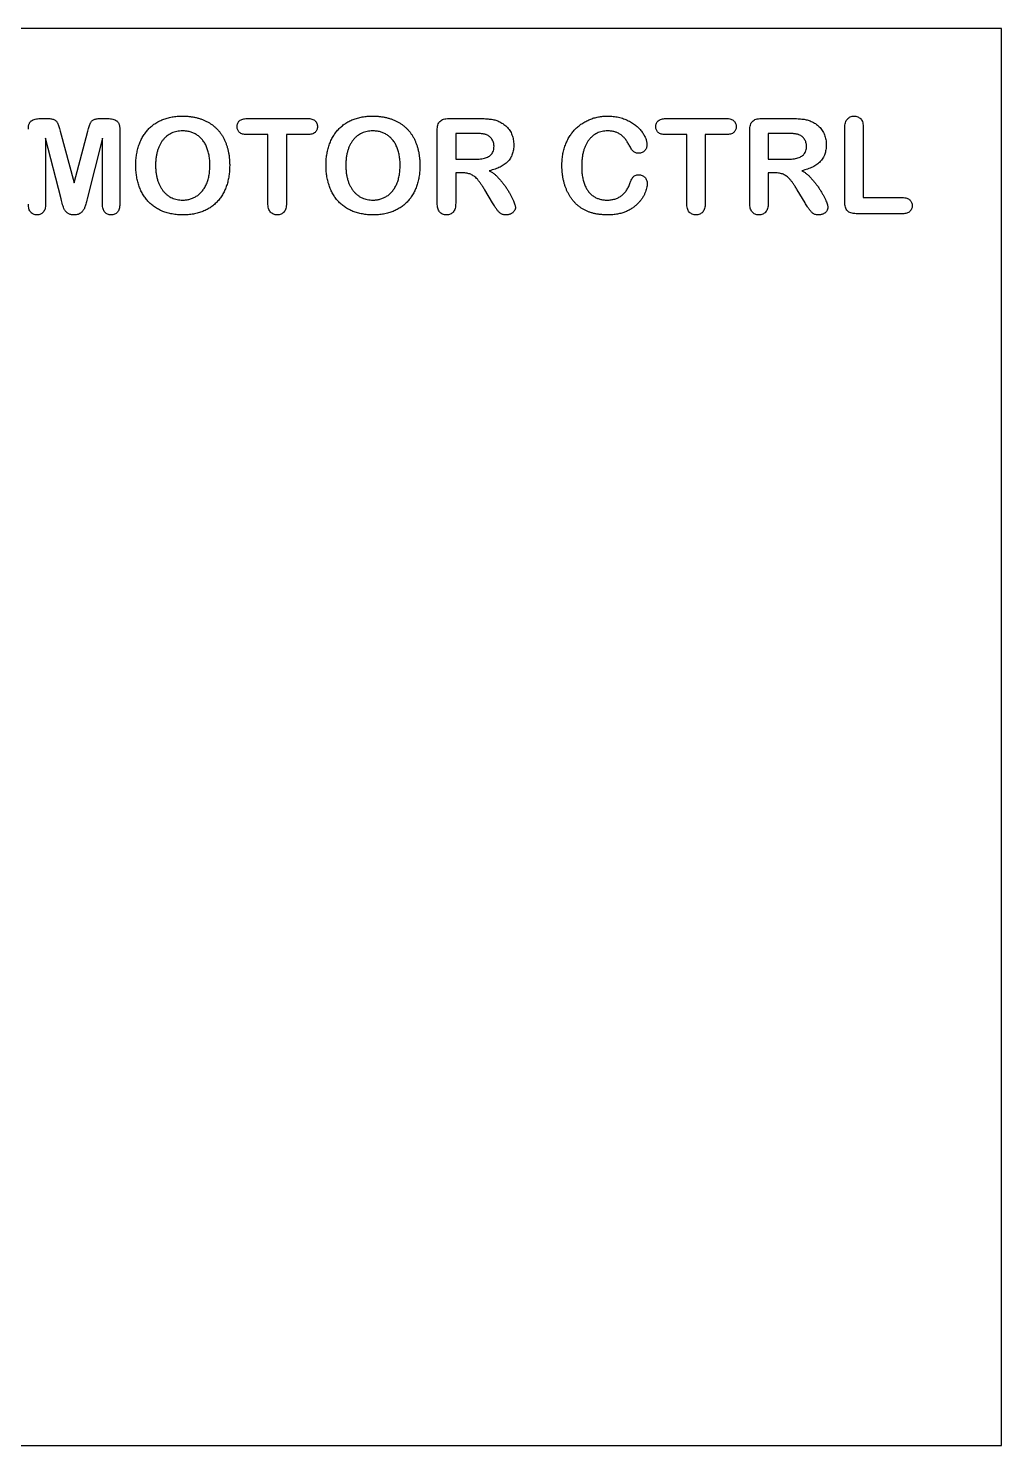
# Model space of a CAD drawing. Header units: millimetres. Extents: x -75 to 75, y -57 to 57.
# Drawn here: x -3.4 to 75.3, y -57.4 to 57.4 of the extents above; entities that cross this region are included whole.
import ezdxf

# ---------------------------------------------------------------- set-up
doc = ezdxf.new("R2010")
doc.units = ezdxf.units.MM

msp = doc.modelspace()

# ---------------------------------------------------------------- linework, layer by layer
at = {"color": 7, "linetype": 'Continuous', "lineweight": 25}
for p, q in [((75.35, 57.35), (-75.35, 57.35)), ((75.35, -57.35), (75.35, 57.35)), ((-2.49, 50.05), (-2.01, 50.05)), ((2.5, 50.05), (2.98, 50.05)), ((14.24, 50.05), (19.16, 50.05)), ((30.59, 50.05), (33.08, 50.05)), ((48.14, 50.05), (53.06, 50.05)), ((55.89, 50.05), (58.38, 50.05)), ((-2.05, 48.45), (-2.05, 43.13)), ((-0.8, 43.54), (-2.05, 48.45)), ((-0.88, 49.03), (0.25, 44.85)), ((0.25, 44.85), (1.36, 49.03)), ((2.55, 48.45), (1.3, 43.54)), ((2.55, 43.13), (2.55, 48.45)), ((3.95, 49.2), (3.95, 43.13)), ((15.95, 48.75), (14.24, 48.75)), ((15.95, 43.19), (15.95, 48.75)), ((17.45, 48.75), (17.45, 43.19)), ((19.16, 48.75), (17.45, 48.75)), ((29.65, 43.2), (29.65, 49.1)), ((31.15, 48.85), (31.15, 46.75)), ((32.58, 48.85), (31.15, 48.85)), ((49.85, 48.75), (48.14, 48.75)), ((49.85, 43.19), (49.85, 48.75)), ((51.35, 48.75), (51.35, 43.19)), ((53.06, 48.75), (51.35, 48.75)), ((54.95, 43.2), (54.95, 49.1)), ((56.45, 48.85), (56.45, 46.75)), ((57.88, 48.85), (56.45, 48.85)), ((62.65, 43.31), (62.65, 49.3)), ((64.15, 49.3), (64.15, 43.65)), ((31.15, 46.75), (32.53, 46.75)), ((56.45, 46.75), (57.83, 46.75)), ((31.15, 45.65), (31.15, 43.19)), ((31.69, 45.65), (31.15, 45.65)), ((56.45, 45.65), (56.45, 43.19)), ((56.99, 45.65), (56.45, 45.65)), ((34.13, 43.24), (33.5, 44.27)), ((59.43, 43.24), (58.8, 44.27)), ((64.15, 43.65), (67.33, 43.65)), ((67.33, 42.35), (63.57, 42.35)), ((-75.35, -57.35), (75.35, -57.35))]:
    msp.add_line(p, q, dxfattribs=at)
for points, knots in [([(-3.45, 49.2), (-3.45, 49.24), (-3.45, 49.31), (-3.44, 49.43), (-3.42, 49.53), (-3.39, 49.62), (-3.35, 49.7), (-3.31, 49.77), (-3.25, 49.83), (-3.17, 49.89), (-3.05, 49.96), (-2.88, 50.01), (-2.69, 50.04), (-2.56, 50.05), (-2.49, 50.05)], [0, 0, 0, 0, 0.080805, 0.155619, 0.224102, 0.288102, 0.345815, 0.401392, 0.454862, 0.507104, 0.615483, 0.731545, 0.859292, 1, 1, 1, 1]), ([(-2.01, 50.05), (-1.94, 50.05), (-1.82, 50.05), (-1.64, 50.04), (-1.5, 50.01), (-1.38, 49.98), (-1.29, 49.93), (-1.21, 49.87), (-1.14, 49.78), (-1.09, 49.69), (-1.04, 49.56), (-0.99, 49.41), (-0.93, 49.23), (-0.9, 49.1), (-0.88, 49.03)], [0, 0, 0, 0, 0.1156697, 0.2146056, 0.2965486, 0.3640367, 0.4225725, 0.4806742, 0.5392099, 0.6010305, 0.6737789, 0.7647779, 0.8736554, 1, 1, 1, 1]), ([(1.36, 49.03), (1.38, 49.1), (1.42, 49.23), (1.47, 49.41), (1.53, 49.56), (1.57, 49.69), (1.63, 49.78), (1.7, 49.87), (1.78, 49.93), (1.87, 49.98), (1.99, 50.01), (2.13, 50.04), (2.31, 50.05), (2.43, 50.05), (2.5, 50.05)], [0, 0, 0, 0, 0.125957, 0.2345, 0.325219, 0.397744, 0.45982, 0.518176, 0.576099, 0.634455, 0.702591, 0.785163, 0.884686, 1, 1, 1, 1]), ([(2.98, 50.05), (3.05, 50.05), (3.19, 50.04), (3.38, 50.01), (3.54, 49.96), (3.67, 49.89), (3.75, 49.83), (3.81, 49.77), (3.85, 49.7), (3.89, 49.62), (3.91, 49.53), (3.94, 49.43), (3.95, 49.31), (3.95, 49.24), (3.95, 49.2)], [0, 0, 0, 0, 0.141313, 0.269691, 0.385391, 0.493433, 0.545512, 0.599517, 0.654921, 0.712898, 0.776382, 0.844866, 0.919447, 1, 1, 1, 1]), ([(5.25, 46.27), (5.25, 46.42), (5.26, 46.7), (5.31, 47.12), (5.39, 47.52), (5.5, 47.9), (5.64, 48.26), (5.82, 48.6), (6.02, 48.9), (6.24, 49.18), (6.5, 49.42), (6.79, 49.64), (7.1, 49.83), (7.44, 49.98), (7.8, 50.1), (8.19, 50.19), (8.6, 50.24), (8.88, 50.25), (9.02, 50.25)], [0, 0, 0, 0, 0.070326, 0.138286, 0.203794, 0.267878, 0.330279, 0.39022, 0.448768, 0.506372, 0.563563, 0.621098, 0.679161, 0.738681, 0.800098, 0.863898, 0.930168, 1, 1, 1, 1]), ([(9.02, 50.25), (9.12, 50.25), (9.32, 50.25), (9.6, 50.22), (9.88, 50.18), (10.14, 50.13), (10.4, 50.06), (10.64, 49.98), (10.87, 49.88), (11.1, 49.76), (11.31, 49.64), (11.5, 49.5), (11.69, 49.34), (11.86, 49.17), (12.02, 48.99), (12.16, 48.8), (12.29, 48.59), (12.41, 48.37), (12.51, 48.14), (12.6, 47.9), (12.68, 47.65), (12.74, 47.39), (12.79, 47.13), (12.82, 46.85), (12.85, 46.56), (12.85, 46.36), (12.85, 46.26)], [0, 0, 0, 0, 0.047381, 0.092904, 0.137184, 0.180402, 0.222249, 0.263166, 0.303591, 0.343393, 0.382556, 0.421155, 0.459552, 0.497629, 0.535619, 0.573909, 0.612912, 0.652505, 0.692776, 0.733566, 0.77528, 0.817603, 0.861416, 0.906127, 0.952376, 1, 1, 1, 1]), ([(13.45, 49.4), (13.45, 49.45), (13.46, 49.54), (13.5, 49.67), (13.56, 49.78), (13.65, 49.88), (13.77, 49.96), (13.91, 50.01), (14.07, 50.04), (14.18, 50.05), (14.24, 50.05)], [0, 0, 0, 0, 0.124241, 0.239574, 0.349211, 0.461531, 0.578702, 0.704865, 0.843654, 1, 1, 1, 1]), ([(14.24, 48.75), (14.18, 48.75), (14.06, 48.75), (13.9, 48.79), (13.76, 48.84), (13.64, 48.92), (13.56, 49.02), (13.49, 49.13), (13.46, 49.26), (13.45, 49.35), (13.45, 49.4)], [0, 0, 0, 0, 0.162272, 0.304455, 0.431051, 0.548281, 0.660166, 0.76834, 0.880713, 1, 1, 1, 1]), ([(19.16, 50.05), (19.22, 50.05), (19.34, 50.05), (19.51, 50.01), (19.65, 49.96), (19.76, 49.87), (19.85, 49.78), (19.91, 49.66), (19.95, 49.53), (19.96, 49.44), (19.96, 49.4)], [0, 0, 0, 0, 0.163062, 0.306214, 0.433086, 0.549735, 0.661218, 0.769311, 0.880761, 1, 1, 1, 1]), ([(19.96, 49.4), (19.96, 49.35), (19.95, 49.26), (19.91, 49.13), (19.85, 49.02), (19.76, 48.92), (19.65, 48.84), (19.5, 48.79), (19.34, 48.75), (19.22, 48.75), (19.16, 48.75)], [0, 0, 0, 0, 0.1184645, 0.2304397, 0.3385271, 0.4505344, 0.5680545, 0.6950214, 0.8388474, 1, 1, 1, 1]), ([(20.65, 46.27), (20.65, 46.42), (20.66, 46.7), (20.71, 47.12), (20.79, 47.52), (20.9, 47.9), (21.04, 48.26), (21.22, 48.6), (21.42, 48.9), (21.64, 49.18), (21.9, 49.42), (22.19, 49.64), (22.5, 49.83), (22.84, 49.98), (23.2, 50.1), (23.59, 50.19), (24, 50.24), (24.28, 50.25), (24.42, 50.25)], [0, 0, 0, 0, 0.070326, 0.138286, 0.203794, 0.267878, 0.330279, 0.39022, 0.448768, 0.506372, 0.563563, 0.621098, 0.679161, 0.738681, 0.800098, 0.863898, 0.930168, 1, 1, 1, 1]), ([(24.42, 50.25), (24.52, 50.25), (24.72, 50.25), (25, 50.22), (25.28, 50.18), (25.54, 50.13), (25.8, 50.06), (26.04, 49.98), (26.27, 49.88), (26.5, 49.76), (26.71, 49.64), (26.9, 49.5), (27.09, 49.34), (27.26, 49.17), (27.42, 48.99), (27.56, 48.8), (27.69, 48.59), (27.81, 48.37), (27.91, 48.14), (28, 47.9), (28.08, 47.65), (28.14, 47.39), (28.19, 47.13), (28.22, 46.85), (28.25, 46.56), (28.25, 46.36), (28.25, 46.26)], [0, 0, 0, 0, 0.047381, 0.092904, 0.137184, 0.180402, 0.222249, 0.263166, 0.303591, 0.343393, 0.382556, 0.421155, 0.459552, 0.497629, 0.535619, 0.573909, 0.612912, 0.652505, 0.692776, 0.733566, 0.77528, 0.817603, 0.861416, 0.906127, 0.952376, 1, 1, 1, 1]), ([(29.65, 49.1), (29.65, 49.18), (29.66, 49.32), (29.7, 49.52), (29.77, 49.69), (29.87, 49.83), (30, 49.93), (30.17, 50), (30.37, 50.04), (30.51, 50.05), (30.59, 50.05)], [0, 0, 0, 0, 0.150567, 0.28252, 0.397354, 0.501854, 0.606159, 0.72046, 0.850439, 1, 1, 1, 1]), ([(33.08, 50.05), (33.17, 50.05), (33.33, 50.05), (33.56, 50.04), (33.77, 50.02), (33.96, 50), (34.14, 49.98), (34.31, 49.94), (34.48, 49.89), (34.58, 49.84), (34.63, 49.82)], [0, 0, 0, 0, 0.157891, 0.303939, 0.439345, 0.562157, 0.677737, 0.788039, 0.895434, 1, 1, 1, 1]), ([(34.63, 49.82), (34.69, 49.79), (34.81, 49.74), (34.98, 49.64), (35.13, 49.52), (35.28, 49.39), (35.41, 49.24), (35.53, 49.08), (35.63, 48.91), (35.71, 48.73), (35.77, 48.54), (35.82, 48.34), (35.84, 48.14), (35.85, 48), (35.85, 47.93)], [0, 0, 0, 0, 0.082592, 0.164226, 0.246594, 0.329087, 0.412065, 0.49419, 0.576621, 0.659854, 0.744124, 0.828291, 0.913484, 1, 1, 1, 1]), ([(39.75, 46.22), (39.75, 46.37), (39.76, 46.67), (39.81, 47.1), (39.89, 47.51), (40.02, 47.9), (40.17, 48.26), (40.35, 48.59), (40.56, 48.9), (40.8, 49.17), (41.07, 49.42), (41.36, 49.64), (41.67, 49.83), (42, 49.98), (42.34, 50.1), (42.7, 50.19), (43.07, 50.24), (43.32, 50.25), (43.45, 50.25)], [0, 0, 0, 0, 0.074505, 0.14539, 0.213117, 0.278617, 0.341813, 0.403443, 0.463501, 0.52331, 0.582458, 0.641055, 0.699407, 0.758524, 0.818232, 0.877891, 0.938443, 1, 1, 1, 1]), ([(43.45, 50.25), (43.53, 50.25), (43.68, 50.25), (43.9, 50.23), (44.12, 50.2), (44.34, 50.16), (44.54, 50.11), (44.74, 50.04), (44.93, 49.97), (45.12, 49.88), (45.3, 49.78), (45.46, 49.68), (45.62, 49.58), (45.77, 49.46), (45.9, 49.35), (46.03, 49.22), (46.14, 49.09), (46.24, 48.96), (46.34, 48.82), (46.41, 48.69), (46.48, 48.56), (46.54, 48.43), (46.58, 48.3), (46.61, 48.17), (46.63, 48.04), (46.63, 47.96), (46.63, 47.92)], [0, 0, 0, 0, 0.053529, 0.105744, 0.156826, 0.206887, 0.256081, 0.304331, 0.352537, 0.400088, 0.446834, 0.492099, 0.535821, 0.578345, 0.620111, 0.660505, 0.700198, 0.739393, 0.777399, 0.813365, 0.847806, 0.880516, 0.912073, 0.942153, 0.971401, 1, 1, 1, 1]), ([(47.35, 49.4), (47.35, 49.45), (47.36, 49.54), (47.4, 49.67), (47.46, 49.78), (47.55, 49.88), (47.67, 49.96), (47.81, 50.01), (47.97, 50.04), (48.08, 50.05), (48.14, 50.05)], [0, 0, 0, 0, 0.124241, 0.239574, 0.349211, 0.461531, 0.578702, 0.704865, 0.843654, 1, 1, 1, 1]), ([(48.14, 48.75), (48.08, 48.75), (47.96, 48.75), (47.8, 48.79), (47.66, 48.84), (47.54, 48.92), (47.46, 49.02), (47.39, 49.13), (47.36, 49.26), (47.35, 49.35), (47.35, 49.4)], [0, 0, 0, 0, 0.162272, 0.304455, 0.431051, 0.548281, 0.660166, 0.76834, 0.880713, 1, 1, 1, 1]), ([(53.06, 50.05), (53.12, 50.05), (53.24, 50.05), (53.41, 50.01), (53.55, 49.96), (53.66, 49.87), (53.75, 49.78), (53.81, 49.66), (53.85, 49.53), (53.86, 49.44), (53.86, 49.4)], [0, 0, 0, 0, 0.163062, 0.306214, 0.433086, 0.549735, 0.661218, 0.769311, 0.880761, 1, 1, 1, 1]), ([(53.86, 49.4), (53.86, 49.35), (53.85, 49.26), (53.81, 49.13), (53.75, 49.02), (53.66, 48.92), (53.55, 48.84), (53.4, 48.79), (53.24, 48.75), (53.12, 48.75), (53.06, 48.75)], [0, 0, 0, 0, 0.118465, 0.23044, 0.338527, 0.450534, 0.568055, 0.695021, 0.838847, 1, 1, 1, 1]), ([(54.95, 49.1), (54.95, 49.18), (54.96, 49.32), (55, 49.52), (55.07, 49.69), (55.17, 49.83), (55.3, 49.93), (55.47, 50), (55.67, 50.04), (55.81, 50.05), (55.89, 50.05)], [0, 0, 0, 0, 0.150567, 0.28252, 0.397354, 0.501854, 0.606159, 0.72046, 0.850439, 1, 1, 1, 1]), ([(58.38, 50.05), (58.47, 50.05), (58.63, 50.05), (58.86, 50.04), (59.07, 50.02), (59.26, 50), (59.44, 49.98), (59.61, 49.94), (59.78, 49.89), (59.88, 49.84), (59.93, 49.82)], [0, 0, 0, 0, 0.157891, 0.303939, 0.439345, 0.562157, 0.677737, 0.788039, 0.895434, 1, 1, 1, 1]), ([(59.93, 49.82), (59.99, 49.79), (60.11, 49.74), (60.28, 49.64), (60.43, 49.52), (60.58, 49.39), (60.71, 49.24), (60.83, 49.08), (60.93, 48.91), (61.01, 48.73), (61.07, 48.54), (61.12, 48.34), (61.14, 48.14), (61.15, 48), (61.15, 47.93)], [0, 0, 0, 0, 0.082592, 0.164226, 0.246594, 0.329087, 0.412065, 0.49419, 0.576621, 0.659854, 0.744124, 0.828291, 0.913484, 1, 1, 1, 1]), ([(62.65, 49.3), (62.65, 49.37), (62.66, 49.51), (62.69, 49.71), (62.76, 49.88), (62.85, 50.01), (62.96, 50.12), (63.09, 50.2), (63.24, 50.24), (63.34, 50.25), (63.39, 50.25)], [0, 0, 0, 0, 0.164028, 0.308898, 0.436927, 0.555089, 0.666891, 0.774722, 0.883763, 1, 1, 1, 1]), ([(63.39, 50.25), (63.45, 50.25), (63.55, 50.24), (63.7, 50.2), (63.83, 50.12), (63.95, 50.02), (64.04, 49.88), (64.11, 49.71), (64.14, 49.51), (64.15, 49.37), (64.15, 49.3)], [0, 0, 0, 0, 0.117206, 0.227639, 0.335766, 0.446489, 0.563783, 0.691981, 0.835377, 1, 1, 1, 1]), ([(9.02, 49.05), (8.95, 49.05), (8.8, 49.04), (8.57, 49.01), (8.36, 48.95), (8.15, 48.87), (7.96, 48.77), (7.78, 48.65), (7.62, 48.51), (7.47, 48.35), (7.33, 48.16), (7.21, 47.95), (7.1, 47.72), (7.01, 47.47), (6.94, 47.19), (6.89, 46.9), (6.86, 46.59), (6.85, 46.38), (6.85, 46.27)], [0, 0, 0, 0, 0.057931, 0.114496, 0.169875, 0.224704, 0.279284, 0.333437, 0.388431, 0.443857, 0.501251, 0.561945, 0.626059, 0.694164, 0.765773, 0.840522, 0.918469, 1, 1, 1, 1]), ([(11.25, 46.27), (11.25, 46.41), (11.24, 46.68), (11.19, 47.07), (11.1, 47.43), (11, 47.71), (10.91, 47.92), (10.83, 48.06), (10.74, 48.2), (10.64, 48.32), (10.54, 48.44), (10.43, 48.55), (10.32, 48.64), (10.15, 48.76), (9.93, 48.87), (9.65, 48.98), (9.34, 49.04), (9.13, 49.05), (9.02, 49.05)], [0, 0, 0, 0, 0.103985, 0.20134, 0.293363, 0.381131, 0.423258, 0.464531, 0.504255, 0.543094, 0.58142, 0.618845, 0.656464, 0.693922, 0.768612, 0.843449, 0.920068, 1, 1, 1, 1]), ([(24.42, 49.05), (24.35, 49.05), (24.2, 49.04), (23.97, 49.01), (23.76, 48.95), (23.55, 48.87), (23.36, 48.77), (23.18, 48.65), (23.02, 48.51), (22.87, 48.35), (22.73, 48.16), (22.61, 47.95), (22.5, 47.72), (22.41, 47.47), (22.34, 47.19), (22.29, 46.9), (22.26, 46.59), (22.25, 46.38), (22.25, 46.27)], [0, 0, 0, 0, 0.057931, 0.114496, 0.169875, 0.224704, 0.279284, 0.333437, 0.388431, 0.443857, 0.501251, 0.561945, 0.626059, 0.694164, 0.765773, 0.840522, 0.918469, 1, 1, 1, 1]), ([(26.65, 46.27), (26.65, 46.41), (26.64, 46.68), (26.59, 47.07), (26.5, 47.43), (26.4, 47.71), (26.31, 47.92), (26.23, 48.06), (26.14, 48.2), (26.04, 48.32), (25.94, 48.44), (25.83, 48.55), (25.72, 48.64), (25.55, 48.76), (25.33, 48.87), (25.05, 48.98), (24.74, 49.04), (24.53, 49.05), (24.42, 49.05)], [0, 0, 0, 0, 0.103985, 0.20134, 0.293363, 0.381131, 0.423258, 0.464531, 0.504255, 0.543094, 0.58142, 0.618845, 0.656464, 0.693922, 0.768612, 0.843449, 0.920068, 1, 1, 1, 1]), ([(33.64, 48.74), (33.62, 48.75), (33.56, 48.77), (33.47, 48.79), (33.36, 48.81), (33.23, 48.82), (33.09, 48.84), (32.93, 48.84), (32.76, 48.85), (32.64, 48.85), (32.58, 48.85)], [0, 0, 0, 0, 0.075159, 0.163378, 0.266297, 0.383318, 0.514253, 0.660795, 0.8232, 1, 1, 1, 1]), ([(34.25, 47.81), (34.25, 47.86), (34.25, 47.97), (34.21, 48.11), (34.16, 48.25), (34.09, 48.37), (34, 48.49), (33.9, 48.59), (33.78, 48.67), (33.69, 48.71), (33.64, 48.74)], [0, 0, 0, 0, 0.13182, 0.25825, 0.380206, 0.503359, 0.625641, 0.747872, 0.871018, 1, 1, 1, 1]), ([(43.46, 49.05), (43.38, 49.05), (43.23, 49.04), (43, 49.01), (42.79, 48.95), (42.59, 48.87), (42.4, 48.76), (42.23, 48.63), (42.07, 48.48), (41.92, 48.31), (41.78, 48.11), (41.67, 47.89), (41.57, 47.66), (41.49, 47.4), (41.42, 47.12), (41.38, 46.83), (41.36, 46.51), (41.35, 46.3), (41.35, 46.19)], [0, 0, 0, 0, 0.058545, 0.115013, 0.169587, 0.222731, 0.276314, 0.330118, 0.385279, 0.442791, 0.502267, 0.563316, 0.626746, 0.693334, 0.763789, 0.838279, 0.916924, 1, 1, 1, 1]), ([(45.2, 47.89), (45.15, 47.98), (45.05, 48.16), (44.88, 48.4), (44.69, 48.6), (44.49, 48.76), (44.26, 48.89), (44.02, 48.99), (43.74, 49.04), (43.56, 49.05), (43.46, 49.05)], [0, 0, 0, 0, 0.142604, 0.275111, 0.398635, 0.514745, 0.628616, 0.746036, 0.86878, 1, 1, 1, 1]), ([(58.94, 48.74), (58.92, 48.75), (58.86, 48.77), (58.77, 48.79), (58.66, 48.81), (58.53, 48.82), (58.39, 48.84), (58.23, 48.84), (58.06, 48.85), (57.94, 48.85), (57.88, 48.85)], [0, 0, 0, 0, 0.075159, 0.163378, 0.266297, 0.383318, 0.514253, 0.660795, 0.8232, 1, 1, 1, 1]), ([(59.55, 47.81), (59.55, 47.86), (59.55, 47.97), (59.51, 48.11), (59.46, 48.25), (59.39, 48.37), (59.3, 48.49), (59.2, 48.59), (59.08, 48.67), (58.99, 48.71), (58.94, 48.74)], [0, 0, 0, 0, 0.13182, 0.25825, 0.380206, 0.503359, 0.625641, 0.747872, 0.871018, 1, 1, 1, 1]), ([(32.53, 46.75), (32.62, 46.75), (32.79, 46.75), (33.04, 46.77), (33.26, 46.8), (33.46, 46.84), (33.65, 46.9), (33.8, 46.97), (33.94, 47.06), (34.05, 47.17), (34.14, 47.3), (34.21, 47.45), (34.24, 47.63), (34.25, 47.75), (34.25, 47.81)], [0, 0, 0, 0, 0.116004, 0.22342, 0.320583, 0.409966, 0.491045, 0.566273, 0.636247, 0.703392, 0.770177, 0.84071, 0.916405, 1, 1, 1, 1]), ([(35.85, 47.93), (35.85, 47.86), (35.85, 47.73), (35.82, 47.53), (35.78, 47.34), (35.73, 47.16), (35.66, 46.99), (35.58, 46.84), (35.48, 46.69), (35.36, 46.56), (35.23, 46.43), (35.08, 46.32), (34.92, 46.21), (34.74, 46.12), (34.55, 46.03), (34.33, 45.96), (34.11, 45.88), (33.95, 45.85), (33.87, 45.83)], [0, 0, 0, 0, 0.065946, 0.128839, 0.189023, 0.247528, 0.304161, 0.360053, 0.41489, 0.470686, 0.527397, 0.585541, 0.64665, 0.710237, 0.776949, 0.847579, 0.92163, 1, 1, 1, 1]), ([(45.99, 47.24), (45.94, 47.24), (45.85, 47.25), (45.73, 47.27), (45.62, 47.32), (45.53, 47.39), (45.45, 47.48), (45.37, 47.59), (45.28, 47.73), (45.23, 47.83), (45.2, 47.89)], [0, 0, 0, 0, 0.129504, 0.245524, 0.349027, 0.445511, 0.551269, 0.678784, 0.827777, 1, 1, 1, 1]), ([(46.63, 47.92), (46.63, 47.88), (46.63, 47.79), (46.59, 47.66), (46.53, 47.55), (46.45, 47.44), (46.35, 47.36), (46.24, 47.29), (46.11, 47.25), (46.03, 47.24), (45.99, 47.24)], [0, 0, 0, 0, 0.12565, 0.247772, 0.372489, 0.502404, 0.631547, 0.75379, 0.87435, 1, 1, 1, 1]), ([(57.83, 46.75), (57.92, 46.75), (58.09, 46.75), (58.34, 46.77), (58.56, 46.8), (58.76, 46.84), (58.95, 46.9), (59.1, 46.97), (59.24, 47.06), (59.35, 47.17), (59.44, 47.3), (59.51, 47.45), (59.54, 47.63), (59.55, 47.75), (59.55, 47.81)], [0, 0, 0, 0, 0.116004, 0.22342, 0.320583, 0.409966, 0.491045, 0.566273, 0.636247, 0.703392, 0.770177, 0.84071, 0.916405, 1, 1, 1, 1]), ([(61.15, 47.93), (61.15, 47.86), (61.15, 47.73), (61.12, 47.53), (61.08, 47.34), (61.03, 47.16), (60.96, 46.99), (60.88, 46.84), (60.78, 46.69), (60.66, 46.56), (60.53, 46.43), (60.38, 46.32), (60.22, 46.21), (60.04, 46.12), (59.85, 46.03), (59.63, 45.96), (59.41, 45.88), (59.25, 45.85), (59.17, 45.83)], [0, 0, 0, 0, 0.065946, 0.128839, 0.189023, 0.247528, 0.304161, 0.360053, 0.41489, 0.470686, 0.527397, 0.585541, 0.64665, 0.710237, 0.776949, 0.847579, 0.92163, 1, 1, 1, 1]), ([(9.05, 42.25), (8.91, 42.25), (8.62, 42.26), (8.2, 42.32), (7.8, 42.41), (7.43, 42.53), (7.08, 42.7), (6.76, 42.89), (6.48, 43.11), (6.22, 43.36), (5.99, 43.65), (5.8, 43.96), (5.62, 44.29), (5.49, 44.65), (5.38, 45.03), (5.31, 45.43), (5.26, 45.85), (5.25, 46.13), (5.25, 46.27)], [0, 0, 0, 0, 0.070631, 0.138272, 0.202996, 0.265766, 0.32667, 0.385513, 0.443075, 0.500381, 0.557823, 0.616, 0.67555, 0.737189, 0.800657, 0.865406, 0.931631, 1, 1, 1, 1]), ([(6.85, 46.27), (6.85, 46.16), (6.86, 45.95), (6.89, 45.64), (6.94, 45.34), (7.01, 45.06), (7.1, 44.8), (7.21, 44.57), (7.34, 44.35), (7.48, 44.16), (7.64, 43.99), (7.81, 43.85), (7.99, 43.72), (8.18, 43.62), (8.38, 43.55), (8.59, 43.49), (8.82, 43.46), (8.97, 43.45), (9.05, 43.45)], [0, 0, 0, 0, 0.081273, 0.159004, 0.23357, 0.305398, 0.373868, 0.438553, 0.500211, 0.559287, 0.616472, 0.671316, 0.72554, 0.779084, 0.832715, 0.887016, 0.942804, 1, 1, 1, 1]), ([(9.05, 43.45), (9.14, 43.45), (9.34, 43.46), (9.62, 43.52), (9.9, 43.62), (10.11, 43.73), (10.27, 43.83), (10.39, 43.93), (10.5, 44.03), (10.6, 44.14), (10.7, 44.27), (10.79, 44.4), (10.88, 44.54), (10.95, 44.7), (11.02, 44.86), (11.09, 45.04), (11.13, 45.22), (11.18, 45.41), (11.21, 45.61), (11.23, 45.83), (11.25, 46.05), (11.25, 46.2), (11.25, 46.27)], [0, 0, 0, 0, 0.073428, 0.144679, 0.215804, 0.287769, 0.324117, 0.361116, 0.398418, 0.436289, 0.475227, 0.515125, 0.556487, 0.59949, 0.643783, 0.6894, 0.73643, 0.785257, 0.835932, 0.888598, 0.942992, 1, 1, 1, 1]), ([(12.85, 46.26), (12.85, 46.11), (12.84, 45.83), (12.8, 45.41), (12.72, 45.01), (12.61, 44.63), (12.48, 44.28), (12.31, 43.94), (12.11, 43.64), (11.88, 43.35), (11.62, 43.1), (11.34, 42.88), (11.02, 42.69), (10.68, 42.53), (10.31, 42.4), (9.91, 42.32), (9.49, 42.26), (9.2, 42.25), (9.05, 42.25)], [0, 0, 0, 0, 0.0699813, 0.1373114, 0.2019237, 0.2647099, 0.3255199, 0.3846114, 0.4429457, 0.5008351, 0.5584132, 0.6162686, 0.6746543, 0.7347704, 0.7967752, 0.8612537, 0.9287615, 1, 1, 1, 1]), ([(24.45, 42.25), (24.31, 42.25), (24.02, 42.26), (23.6, 42.32), (23.2, 42.41), (22.83, 42.53), (22.48, 42.7), (22.16, 42.89), (21.88, 43.11), (21.62, 43.36), (21.39, 43.65), (21.2, 43.96), (21.02, 44.29), (20.89, 44.65), (20.78, 45.03), (20.71, 45.43), (20.66, 45.85), (20.65, 46.13), (20.65, 46.27)], [0, 0, 0, 0, 0.070631, 0.138272, 0.202996, 0.265766, 0.32667, 0.385513, 0.443075, 0.500381, 0.557823, 0.616, 0.67555, 0.737189, 0.800657, 0.865406, 0.931631, 1, 1, 1, 1]), ([(22.25, 46.27), (22.25, 46.16), (22.26, 45.95), (22.29, 45.64), (22.34, 45.34), (22.41, 45.06), (22.5, 44.8), (22.61, 44.57), (22.74, 44.35), (22.88, 44.16), (23.04, 43.99), (23.21, 43.85), (23.39, 43.72), (23.58, 43.62), (23.78, 43.55), (23.99, 43.49), (24.22, 43.46), (24.37, 43.45), (24.45, 43.45)], [0, 0, 0, 0, 0.081273, 0.159004, 0.23357, 0.305398, 0.373868, 0.438553, 0.500211, 0.559287, 0.616472, 0.671316, 0.72554, 0.779084, 0.832715, 0.887016, 0.942804, 1, 1, 1, 1]), ([(24.45, 43.45), (24.54, 43.45), (24.74, 43.46), (25.02, 43.52), (25.3, 43.62), (25.51, 43.73), (25.67, 43.83), (25.79, 43.93), (25.9, 44.03), (26, 44.14), (26.1, 44.27), (26.19, 44.4), (26.28, 44.54), (26.35, 44.7), (26.42, 44.86), (26.49, 45.04), (26.53, 45.22), (26.58, 45.41), (26.61, 45.61), (26.63, 45.83), (26.65, 46.05), (26.65, 46.2), (26.65, 46.27)], [0, 0, 0, 0, 0.073428, 0.144679, 0.215804, 0.287769, 0.324117, 0.361116, 0.398418, 0.436289, 0.475227, 0.515125, 0.556487, 0.59949, 0.643783, 0.6894, 0.73643, 0.785257, 0.835932, 0.888598, 0.942992, 1, 1, 1, 1]), ([(28.25, 46.26), (28.25, 46.11), (28.24, 45.83), (28.2, 45.41), (28.12, 45.01), (28.01, 44.63), (27.88, 44.28), (27.71, 43.94), (27.51, 43.64), (27.28, 43.35), (27.02, 43.1), (26.74, 42.88), (26.42, 42.69), (26.08, 42.53), (25.71, 42.4), (25.31, 42.32), (24.89, 42.26), (24.6, 42.25), (24.45, 42.25)], [0, 0, 0, 0, 0.069981, 0.137311, 0.201924, 0.26471, 0.32552, 0.384611, 0.442946, 0.500835, 0.558413, 0.616269, 0.674654, 0.73477, 0.796775, 0.861254, 0.928761, 1, 1, 1, 1]), ([(40.71, 43.33), (40.66, 43.4), (40.56, 43.52), (40.42, 43.72), (40.3, 43.93), (40.18, 44.15), (40.08, 44.38), (39.99, 44.62), (39.92, 44.87), (39.86, 45.12), (39.81, 45.39), (39.78, 45.66), (39.75, 45.93), (39.75, 46.12), (39.75, 46.22)], [0, 0, 0, 0, 0.077465, 0.155267, 0.234286, 0.31447, 0.395866, 0.478082, 0.560751, 0.645146, 0.73117, 0.818424, 0.908332, 1, 1, 1, 1]), ([(41.35, 46.19), (41.35, 46.11), (41.35, 45.96), (41.36, 45.75), (41.38, 45.54), (41.41, 45.35), (41.45, 45.16), (41.49, 44.99), (41.54, 44.82), (41.6, 44.66), (41.67, 44.51), (41.74, 44.37), (41.82, 44.25), (41.91, 44.13), (42, 44.02), (42.1, 43.92), (42.21, 43.83), (42.36, 43.72), (42.56, 43.61), (42.82, 43.52), (43.11, 43.46), (43.31, 43.45), (43.41, 43.45)], [0, 0, 0, 0, 0.058079, 0.113394, 0.166879, 0.217804, 0.266602, 0.313546, 0.358313, 0.401827, 0.443509, 0.483907, 0.522846, 0.560589, 0.597505, 0.634002, 0.669781, 0.70536, 0.77645, 0.848005, 0.922025, 1, 1, 1, 1]), ([(33.5, 44.27), (33.45, 44.36), (33.35, 44.53), (33.19, 44.76), (33.05, 44.96), (32.91, 45.13), (32.78, 45.27), (32.65, 45.38), (32.51, 45.47), (32.37, 45.54), (32.22, 45.59), (32.06, 45.63), (31.88, 45.65), (31.76, 45.65), (31.69, 45.65)], [0, 0, 0, 0, 0.129103, 0.244142, 0.345681, 0.434139, 0.512613, 0.584888, 0.651442, 0.713465, 0.776088, 0.844028, 0.918682, 1, 1, 1, 1]), ([(33.87, 45.83), (33.94, 45.79), (34.08, 45.71), (34.29, 45.56), (34.48, 45.39), (34.67, 45.18), (34.86, 44.97), (35.03, 44.75), (35.2, 44.51), (35.35, 44.28), (35.49, 44.05), (35.62, 43.82), (35.73, 43.61), (35.82, 43.41), (35.89, 43.24), (35.94, 43.09), (35.98, 42.97), (35.98, 42.9), (35.99, 42.87)], [0, 0, 0, 0, 0.0646962, 0.1319188, 0.2029703, 0.2777605, 0.3545395, 0.4310151, 0.507401, 0.5835155, 0.6571324, 0.7258868, 0.789877, 0.8490169, 0.9011455, 0.9433441, 0.9763195, 1, 1, 1, 1]), ([(43.41, 43.45), (43.46, 43.45), (43.57, 43.45), (43.73, 43.47), (43.88, 43.5), (44.03, 43.53), (44.17, 43.58), (44.3, 43.64), (44.43, 43.71), (44.55, 43.79), (44.66, 43.88), (44.77, 43.98), (44.87, 44.09), (44.96, 44.21), (45.04, 44.34), (45.12, 44.48), (45.19, 44.63), (45.23, 44.74), (45.25, 44.79)], [0, 0, 0, 0, 0.067528, 0.132859, 0.195571, 0.257351, 0.317159, 0.376451, 0.435151, 0.493965, 0.552841, 0.612306, 0.672706, 0.734094, 0.79715, 0.862714, 0.93023, 1, 1, 1, 1]), ([(46.65, 44.8), (46.65, 44.74), (46.65, 44.61), (46.61, 44.42), (46.55, 44.21), (46.47, 44), (46.37, 43.79), (46.24, 43.58), (46.08, 43.37), (45.9, 43.17), (45.69, 42.97), (45.46, 42.79), (45.19, 42.64), (44.9, 42.5), (44.59, 42.39), (44.24, 42.31), (43.87, 42.26), (43.62, 42.25), (43.49, 42.25)], [0, 0, 0, 0, 0.041483, 0.085652, 0.132259, 0.182154, 0.23476, 0.289613, 0.347798, 0.409181, 0.472952, 0.538097, 0.606611, 0.677903, 0.752531, 0.830443, 0.912931, 1, 1, 1, 1]), ([(45.25, 44.79), (45.27, 44.84), (45.3, 44.94), (45.36, 45.07), (45.43, 45.19), (45.5, 45.3), (45.58, 45.39), (45.69, 45.45), (45.83, 45.49), (45.92, 45.49), (45.98, 45.49)], [0, 0, 0, 0, 0.143533, 0.27728, 0.40012, 0.51493, 0.625576, 0.739029, 0.861548, 1, 1, 1, 1]), ([(45.98, 45.49), (46.02, 45.49), (46.11, 45.49), (46.24, 45.45), (46.35, 45.39), (46.46, 45.3), (46.55, 45.19), (46.61, 45.07), (46.65, 44.94), (46.65, 44.85), (46.65, 44.8)], [0, 0, 0, 0, 0.125006, 0.245889, 0.366954, 0.493336, 0.619717, 0.742738, 0.867787, 1, 1, 1, 1]), ([(58.8, 44.27), (58.75, 44.36), (58.65, 44.53), (58.49, 44.76), (58.35, 44.96), (58.21, 45.13), (58.08, 45.27), (57.95, 45.38), (57.81, 45.47), (57.67, 45.54), (57.52, 45.59), (57.36, 45.63), (57.18, 45.65), (57.06, 45.65), (56.99, 45.65)], [0, 0, 0, 0, 0.129103, 0.244142, 0.345681, 0.434139, 0.512613, 0.584888, 0.651442, 0.713465, 0.776088, 0.844028, 0.918682, 1, 1, 1, 1]), ([(59.17, 45.83), (59.24, 45.79), (59.38, 45.71), (59.59, 45.56), (59.78, 45.39), (59.97, 45.18), (60.16, 44.97), (60.33, 44.75), (60.5, 44.51), (60.65, 44.28), (60.79, 44.05), (60.92, 43.82), (61.03, 43.61), (61.12, 43.41), (61.19, 43.24), (61.24, 43.09), (61.28, 42.97), (61.28, 42.9), (61.29, 42.87)], [0, 0, 0, 0, 0.0646962, 0.1319188, 0.2029703, 0.2777605, 0.3545395, 0.4310151, 0.507401, 0.5835155, 0.6571324, 0.7258868, 0.789877, 0.8490169, 0.9011455, 0.9433441, 0.9763195, 1, 1, 1, 1]), ([(67.33, 43.65), (67.38, 43.65), (67.5, 43.65), (67.66, 43.61), (67.8, 43.55), (67.91, 43.47), (68, 43.37), (68.07, 43.25), (68.1, 43.13), (68.11, 43.04), (68.11, 43)], [0, 0, 0, 0, 0.155034, 0.29564, 0.422721, 0.544076, 0.659398, 0.770688, 0.882761, 1, 1, 1, 1]), ([(-2.75, 42.25), (-2.8, 42.25), (-2.9, 42.26), (-3.03, 42.3), (-3.16, 42.37), (-3.26, 42.47), (-3.35, 42.59), (-3.41, 42.75), (-3.44, 42.93), (-3.45, 43.06), (-3.45, 43.13)], [0, 0, 0, 0, 0.116425, 0.226017, 0.333678, 0.445392, 0.563374, 0.69113, 0.835724, 1, 1, 1, 1]), ([(-2.05, 43.13), (-2.05, 43.06), (-2.06, 42.93), (-2.09, 42.75), (-2.15, 42.6), (-2.24, 42.47), (-2.34, 42.37), (-2.46, 42.3), (-2.6, 42.26), (-2.7, 42.25), (-2.75, 42.25)], [0, 0, 0, 0, 0.162953, 0.305184, 0.433733, 0.550765, 0.662407, 0.769808, 0.880859, 1, 1, 1, 1]), ([(0.25, 42.25), (0.21, 42.25), (0.12, 42.25), (0, 42.28), (-0.12, 42.31), (-0.22, 42.36), (-0.31, 42.43), (-0.39, 42.5), (-0.46, 42.58), (-0.54, 42.7), (-0.61, 42.87), (-0.68, 43.08), (-0.74, 43.31), (-0.78, 43.46), (-0.8, 43.54)], [0, 0, 0, 0, 0.072411, 0.139804, 0.203274, 0.265267, 0.325671, 0.38345, 0.441292, 0.498371, 0.61552, 0.738421, 0.866936, 1, 1, 1, 1]), ([(1.3, 43.54), (1.29, 43.47), (1.25, 43.33), (1.2, 43.14), (1.15, 42.98), (1.11, 42.84), (1.06, 42.73), (1, 42.62), (0.92, 42.53), (0.82, 42.43), (0.71, 42.35), (0.57, 42.29), (0.42, 42.26), (0.31, 42.25), (0.25, 42.25)], [0, 0, 0, 0, 0.125091, 0.232348, 0.322388, 0.395239, 0.459735, 0.525818, 0.594462, 0.66752, 0.742242, 0.820751, 0.90581, 1, 1, 1, 1]), ([(3.24, 42.25), (3.19, 42.25), (3.1, 42.26), (2.96, 42.3), (2.84, 42.37), (2.74, 42.47), (2.65, 42.6), (2.59, 42.75), (2.56, 42.93), (2.55, 43.06), (2.55, 43.13)], [0, 0, 0, 0, 0.115307, 0.223823, 0.331133, 0.443787, 0.561881, 0.692047, 0.835569, 1, 1, 1, 1]), ([(3.95, 43.13), (3.95, 43.06), (3.94, 42.93), (3.91, 42.75), (3.85, 42.59), (3.76, 42.47), (3.66, 42.37), (3.53, 42.3), (3.39, 42.26), (3.29, 42.25), (3.24, 42.25)], [0, 0, 0, 0, 0.16169, 0.303884, 0.43126, 0.548261, 0.659046, 0.767479, 0.879673, 1, 1, 1, 1]), ([(16.7, 42.25), (16.65, 42.25), (16.55, 42.26), (16.4, 42.31), (16.27, 42.38), (16.15, 42.48), (16.06, 42.62), (16, 42.79), (15.95, 42.98), (15.95, 43.12), (15.95, 43.19)], [0, 0, 0, 0, 0.117074, 0.227363, 0.33586, 0.447534, 0.565835, 0.693649, 0.837388, 1, 1, 1, 1]), ([(17.45, 43.19), (17.45, 43.12), (17.44, 42.98), (17.41, 42.78), (17.34, 42.61), (17.25, 42.48), (17.14, 42.38), (17.01, 42.3), (16.86, 42.26), (16.76, 42.25), (16.7, 42.25)], [0, 0, 0, 0, 0.165596, 0.309713, 0.439562, 0.556769, 0.667295, 0.774251, 0.883572, 1, 1, 1, 1]), ([(30.4, 42.25), (30.35, 42.25), (30.24, 42.26), (30.08, 42.3), (29.95, 42.38), (29.84, 42.49), (29.75, 42.63), (29.69, 42.79), (29.66, 42.99), (29.65, 43.12), (29.65, 43.2)], [0, 0, 0, 0, 0.123479, 0.237649, 0.345821, 0.456134, 0.572351, 0.698802, 0.840356, 1, 1, 1, 1]), ([(31.15, 43.19), (31.15, 43.12), (31.14, 42.98), (31.11, 42.78), (31.04, 42.61), (30.95, 42.48), (30.84, 42.38), (30.71, 42.3), (30.56, 42.26), (30.46, 42.25), (30.4, 42.25)], [0, 0, 0, 0, 0.166488, 0.311508, 0.440094, 0.557122, 0.666708, 0.7735, 0.88375, 1, 1, 1, 1]), ([(35.23, 42.25), (35.19, 42.25), (35.11, 42.25), (34.99, 42.28), (34.88, 42.31), (34.76, 42.39), (34.62, 42.51), (34.5, 42.66), (34.4, 42.79), (34.32, 42.92), (34.23, 43.07), (34.16, 43.18), (34.13, 43.24)], [0, 0, 0, 0, 0.081194, 0.156736, 0.228882, 0.298752, 0.437996, 0.580828, 0.661577, 0.758723, 0.871139, 1, 1, 1, 1]), ([(35.99, 42.87), (35.98, 42.82), (35.97, 42.71), (35.91, 42.59), (35.84, 42.5), (35.78, 42.43), (35.7, 42.38), (35.62, 42.33), (35.54, 42.3), (35.44, 42.27), (35.34, 42.25), (35.27, 42.25), (35.23, 42.25)], [0, 0, 0, 0, 0.1406976, 0.2952208, 0.3767564, 0.4575195, 0.5410805, 0.6266191, 0.7146975, 0.8048515, 0.9001553, 1, 1, 1, 1]), ([(43.49, 42.25), (43.39, 42.25), (43.2, 42.25), (42.91, 42.28), (42.64, 42.31), (42.38, 42.36), (42.13, 42.42), (41.9, 42.5), (41.68, 42.59), (41.47, 42.71), (41.26, 42.84), (41.07, 42.98), (40.88, 43.15), (40.77, 43.27), (40.71, 43.33)], [0, 0, 0, 0, 0.096867, 0.189421, 0.278349, 0.363475, 0.44526, 0.525592, 0.603756, 0.681096, 0.758174, 0.837071, 0.917159, 1, 1, 1, 1]), ([(50.6, 42.25), (50.55, 42.25), (50.45, 42.26), (50.3, 42.31), (50.17, 42.38), (50.05, 42.48), (49.96, 42.62), (49.9, 42.79), (49.85, 42.98), (49.85, 43.12), (49.85, 43.19)], [0, 0, 0, 0, 0.117074, 0.227363, 0.33586, 0.447534, 0.565835, 0.693649, 0.837388, 1, 1, 1, 1]), ([(51.35, 43.19), (51.35, 43.12), (51.34, 42.98), (51.31, 42.78), (51.24, 42.61), (51.15, 42.48), (51.04, 42.38), (50.91, 42.3), (50.76, 42.26), (50.66, 42.25), (50.6, 42.25)], [0, 0, 0, 0, 0.1655964, 0.3097133, 0.439562, 0.5567689, 0.6672952, 0.7742509, 0.8835718, 1, 1, 1, 1]), ([(55.7, 42.25), (55.65, 42.25), (55.54, 42.26), (55.38, 42.3), (55.25, 42.38), (55.14, 42.49), (55.05, 42.63), (54.99, 42.79), (54.96, 42.99), (54.95, 43.12), (54.95, 43.2)], [0, 0, 0, 0, 0.123479, 0.237649, 0.345821, 0.456134, 0.572351, 0.698802, 0.840356, 1, 1, 1, 1]), ([(56.45, 43.19), (56.45, 43.12), (56.44, 42.98), (56.41, 42.78), (56.34, 42.61), (56.25, 42.48), (56.14, 42.38), (56.01, 42.3), (55.86, 42.26), (55.76, 42.25), (55.7, 42.25)], [0, 0, 0, 0, 0.166488, 0.311508, 0.440094, 0.557122, 0.666708, 0.7735, 0.88375, 1, 1, 1, 1]), ([(60.53, 42.25), (60.49, 42.25), (60.41, 42.25), (60.29, 42.28), (60.18, 42.31), (60.06, 42.39), (59.92, 42.51), (59.8, 42.66), (59.7, 42.79), (59.62, 42.92), (59.53, 43.07), (59.46, 43.18), (59.43, 43.24)], [0, 0, 0, 0, 0.081194, 0.156736, 0.228882, 0.298752, 0.437996, 0.580828, 0.661577, 0.758723, 0.871139, 1, 1, 1, 1]), ([(61.29, 42.87), (61.28, 42.82), (61.27, 42.71), (61.21, 42.59), (61.14, 42.5), (61.08, 42.43), (61, 42.38), (60.92, 42.33), (60.84, 42.3), (60.74, 42.27), (60.64, 42.25), (60.57, 42.25), (60.53, 42.25)], [0, 0, 0, 0, 0.1406976, 0.2952208, 0.3767564, 0.4575195, 0.5410805, 0.6266191, 0.7146975, 0.8048515, 0.9001553, 1, 1, 1, 1]), ([(63.57, 42.35), (63.49, 42.35), (63.35, 42.36), (63.15, 42.4), (62.99, 42.47), (62.86, 42.57), (62.76, 42.71), (62.69, 42.88), (62.66, 43.09), (62.65, 43.24), (62.65, 43.31)], [0, 0, 0, 0, 0.1481179, 0.2758521, 0.3887405, 0.4924797, 0.5970066, 0.7137747, 0.8468285, 1, 1, 1, 1]), ([(68.11, 43), (68.11, 42.95), (68.1, 42.86), (68.07, 42.73), (68, 42.62), (67.91, 42.52), (67.8, 42.44), (67.66, 42.39), (67.5, 42.35), (67.39, 42.35), (67.33, 42.35)], [0, 0, 0, 0, 0.120223, 0.232558, 0.344108, 0.456772, 0.574921, 0.701249, 0.841888, 1, 1, 1, 1])]:
    msp.add_open_spline(points, degree=3, knots=knots, dxfattribs=at)

doc.saveas('drawing.dxf')
